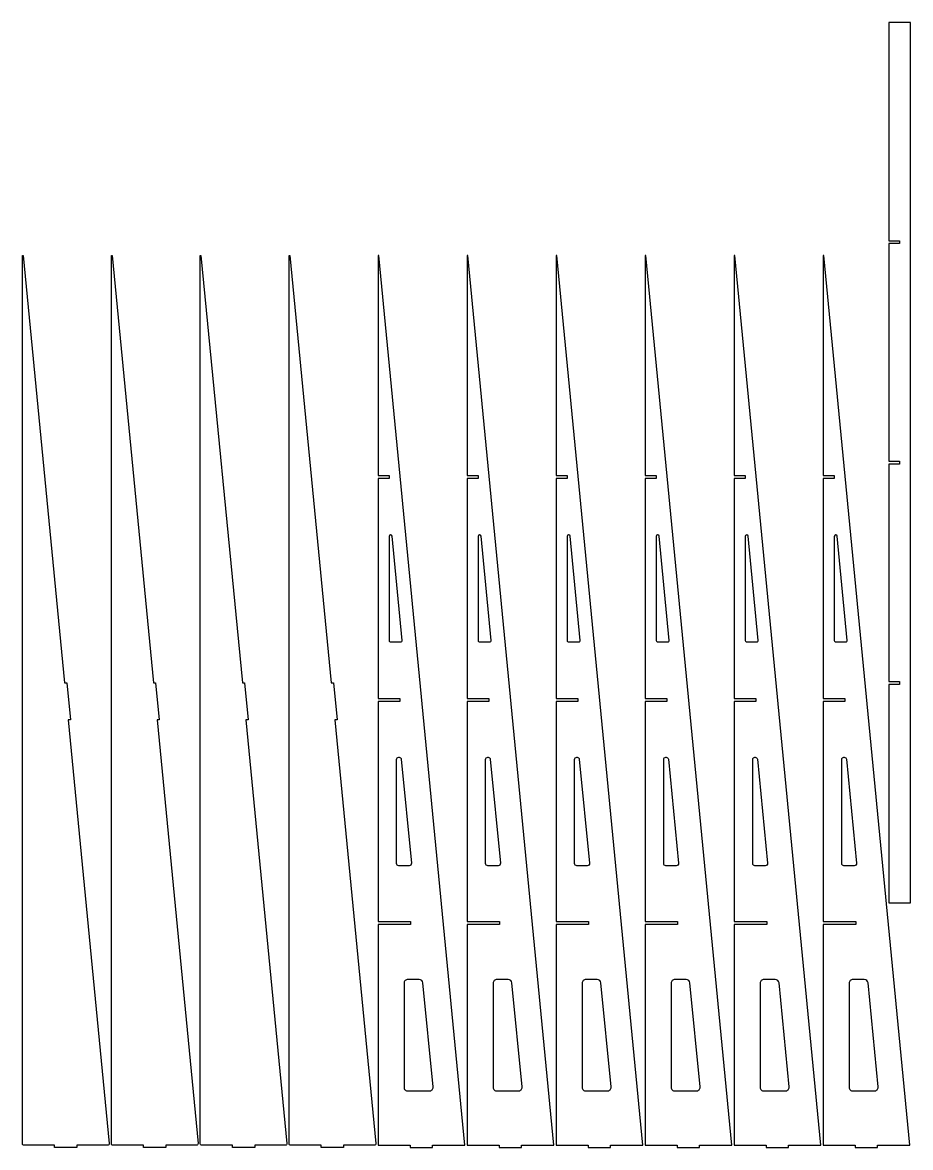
# Model space of a CAD drawing. Extents: x 8873 to 10067, y 14856 to 16369.
import ezdxf

# ---------------------------------------------------------------- set-up
doc = ezdxf.new("R2010")
doc.units = 0

# ---------------------------------------------------------------- blocks, each defined once
blk = doc.blocks.new('Part1314603473')
at = {"layer": '1'}
blk.add_lwpolyline([(1200, 73.2), (1197, 73.2), (1197, 116.7), (0, 0.9), (0, 0), (296, 0), (296, 14.8), (300, 14.8), (300, 0), (596, 0), (596, 29.3), (600, 29.3), (600, 0), (896, 0), (896, 43.8), (900, 43.8), (900, 0), (1197, 0), (1197, 43.2), (1200, 43.2)], close=True, dxfattribs=at)
for points in [[(1124, 69, 0.442754), (1118.5, 74), (978.5, 60.4, 0.386238), (974, 55.4), (974, 40, 0.414214), (979, 35), (1119, 35, 0.414214), (1124, 40)], [(520, 30.5, 0.442754), (517.8, 32.5), (377.8, 19, 0.952902), (378, 15), (518, 15, 0.414214), (520, 17)], [(821, 41.9), (821, 28, -0.414214), (818, 25), (678, 25, -0.414214), (675, 28), (675, 28.3, -0.386238), (677.7, 31.3), (817.7, 44.9, -0.442754)]]:
    blk.add_lwpolyline(points, format="xyb", close=True, dxfattribs=at)
blk = doc.blocks.new('Part877170970')
at = {"layer": '1'}
blk.add_lwpolyline([(1200, 73.2), (1197, 73.2), (1197, 116.7), (0, 0.9), (0, 0), (296, 0), (296, 14.8), (300, 14.8), (300, 0), (596, 0), (596, 29.3), (600, 29.3), (600, 0), (896, 0), (896, 43.8), (900, 43.8), (900, 0), (1197, 0), (1197, 43.2), (1200, 43.2)], close=True, dxfattribs=at)
for points in [[(1124, 69, 0.442754), (1118.5, 74), (978.5, 60.4, 0.386238), (974, 55.4), (974, 40, 0.414214), (979, 35), (1119, 35, 0.414214), (1124, 40)], [(520, 30.5, 0.442754), (517.8, 32.5), (377.8, 19, 0.952902), (378, 15), (518, 15, 0.414214), (520, 17)], [(821, 41.9), (821, 28, -0.414214), (818, 25), (678, 25, -0.414214), (675, 28), (675, 28.3, -0.386238), (677.7, 31.3), (817.7, 44.9, -0.442754)]]:
    blk.add_lwpolyline(points, format="xyb", close=True, dxfattribs=at)
blk = doc.blocks.new('Part1292926852')
at = {"layer": '1'}
blk.add_lwpolyline([(1200, 73.2), (1197, 73.2), (1197, 116.7), (0, 0.9), (0, 0), (296, 0), (296, 14.8), (300, 14.8), (300, 0), (596, 0), (596, 29.3), (600, 29.3), (600, 0), (896, 0), (896, 43.8), (900, 43.8), (900, 0), (1197, 0), (1197, 43.2), (1200, 43.2)], close=True, dxfattribs=at)
for points in [[(1124, 69, 0.442754), (1118.5, 74), (978.5, 60.4, 0.386238), (974, 55.4), (974, 40, 0.414214), (979, 35), (1119, 35, 0.414214), (1124, 40)], [(520, 30.5, 0.442754), (517.8, 32.5), (377.8, 19, 0.952902), (378, 15), (518, 15, 0.414214), (520, 17)], [(821, 41.9), (821, 28, -0.414214), (818, 25), (678, 25, -0.414214), (675, 28), (675, 28.3, -0.386238), (677.7, 31.3), (817.7, 44.9, -0.442754)]]:
    blk.add_lwpolyline(points, format="xyb", close=True, dxfattribs=at)
blk = doc.blocks.new('Part658182553')
at = {"layer": '1'}
blk.add_lwpolyline([(1200, 73.2), (1197, 73.2), (1197, 116.7), (0, 0.9), (0, 0), (296, 0), (296, 14.8), (300, 14.8), (300, 0), (596, 0), (596, 29.3), (600, 29.3), (600, 0), (896, 0), (896, 43.8), (900, 43.8), (900, 0), (1197, 0), (1197, 43.2), (1200, 43.2)], close=True, dxfattribs=at)
for points in [[(1124, 69, 0.442754), (1118.5, 74), (978.5, 60.4, 0.386238), (974, 55.4), (974, 40, 0.414214), (979, 35), (1119, 35, 0.414214), (1124, 40)], [(520, 30.5, 0.442754), (517.8, 32.5), (377.8, 19, 0.952902), (378, 15), (518, 15, 0.414214), (520, 17)], [(821, 41.9), (821, 28, -0.414214), (818, 25), (678, 25, -0.414214), (675, 28), (675, 28.3, -0.386238), (677.7, 31.3), (817.7, 44.9, -0.442754)]]:
    blk.add_lwpolyline(points, format="xyb", close=True, dxfattribs=at)
blk = doc.blocks.new('Part302415359')
at = {"layer": '1'}
blk.add_lwpolyline([(1200, 73.2), (1197, 73.2), (1197, 116.7), (0, 0.9), (0, 0), (296, 0), (296, 14.8), (300, 14.8), (300, 0), (596, 0), (596, 29.3), (600, 29.3), (600, 0), (896, 0), (896, 43.8), (900, 43.8), (900, 0), (1197, 0), (1197, 43.2), (1200, 43.2)], close=True, dxfattribs=at)
for points in [[(1124, 69, 0.442754), (1118.5, 74), (978.5, 60.4, 0.386238), (974, 55.4), (974, 40, 0.414214), (979, 35), (1119, 35, 0.414214), (1124, 40)], [(520, 30.5, 0.442754), (517.8, 32.5), (377.8, 19, 0.952902), (378, 15), (518, 15, 0.414214), (520, 17)], [(821, 41.9), (821, 28, -0.414214), (818, 25), (678, 25, -0.414214), (675, 28), (675, 28.3, -0.386238), (677.7, 31.3), (817.7, 44.9, -0.442754)]]:
    blk.add_lwpolyline(points, format="xyb", close=True, dxfattribs=at)
blk = doc.blocks.new('Part588805632')
at = {"layer": '1'}
blk.add_lwpolyline([(1200, 73.2), (1197, 73.2), (1197, 116.7), (0, 0.9), (0, 0), (296, 0), (296, 14.8), (300, 14.8), (300, 0), (596, 0), (596, 29.3), (600, 29.3), (600, 0), (896, 0), (896, 43.8), (900, 43.8), (900, 0), (1197, 0), (1197, 43.2), (1200, 43.2)], close=True, dxfattribs=at)
for points in [[(1124, 69, 0.442754), (1118.5, 74), (978.5, 60.4, 0.386238), (974, 55.4), (974, 40, 0.414214), (979, 35), (1119, 35, 0.414214), (1124, 40)], [(520, 30.5, 0.442754), (517.8, 32.5), (377.8, 19, 0.952902), (378, 15), (518, 15, 0.414214), (520, 17)], [(821, 41.9), (821, 28, -0.414214), (818, 25), (678, 25, -0.414214), (675, 28), (675, 28.3, -0.386238), (677.7, 31.3), (817.7, 44.9, -0.442754)]]:
    blk.add_lwpolyline(points, format="xyb", close=True, dxfattribs=at)

msp = doc.modelspace()

# ---------------------------------------------------------------- linework, layer by layer
at = {"layer": '1'}
msp.add_lwpolyline([(10037.8, 16369), (10037.8, 16075.5), (10052.4, 16075.5), (10052.4, 16071.5), (10037.8, 16071.5), (10037.8, 15779), (10052.4, 15779), (10052.4, 15775), (10037.8, 15775), (10037.8, 15482.5), (10052.4, 15482.5), (10052.4, 15478.5), (10037.8, 15478.5), (10037.8, 15185), (10067.1, 15185), (10067.1, 16369)], close=True, dxfattribs=at)
for points in [[(8946.3, 14855.7), (8916.3, 14855.7), (8916.3, 14858.7), (8875.1, 14858.7, -0.414214), (8873.1, 14860.7), (8873.1, 16055.7), (8874, 16055.7), (8929.7, 15480.6), (8932.6, 15480.9), (8937.5, 15431.1), (8934.5, 15430.8), (8989.6, 14860.9, -0.442737), (8987.6, 14858.7), (8946.3, 14858.7)], [(9065.8, 14855.7), (9035.8, 14855.7), (9035.8, 14858.7), (8994.6, 14858.7, -0.414214), (8992.6, 14860.7), (8992.6, 16055.7), (8993.5, 16055.7), (9049.2, 15480.6), (9052.1, 15480.9), (9057, 15431.1), (9054, 15430.8), (9109.1, 14860.9, -0.442737), (9107.1, 14858.7), (9065.8, 14858.7)], [(9185.3, 14855.7), (9155.3, 14855.7), (9155.3, 14858.7), (9114.1, 14858.7, -0.414214), (9112.1, 14860.7), (9112.1, 16055.7), (9113, 16055.7), (9168.7, 15480.6), (9171.6, 15480.9), (9176.5, 15431.1), (9173.5, 15430.8), (9228.6, 14860.9, -0.442737), (9226.6, 14858.7), (9185.3, 14858.7)], [(9304.8, 14855.7), (9274.8, 14855.7), (9274.8, 14858.7), (9233.6, 14858.7, -0.414214), (9231.6, 14860.7), (9231.6, 16055.7), (9232.5, 16055.7), (9288.2, 15480.6), (9291.1, 15480.9), (9296, 15431.1), (9293, 15430.8), (9348.1, 14860.9, -0.442737), (9346.1, 14858.7), (9304.8, 14858.7)]]:
    msp.add_lwpolyline(points, format="xyb", close=True, dxfattribs=at)

# ---------------------------------------------------------------- block references
at = {"layer": '1', "rotation": 269.999999977959}
for name, p in [('Part1314603473', (9351.1, 16055.7)), ('Part877170970', (9470.8, 16055.7)), ('Part1292926852', (9590.5, 16055.7)), ('Part658182553', (9710.2, 16055.7)), ('Part302415359', (9829.9, 16055.7)), ('Part588805632', (9949.6, 16055.7))]:
    msp.add_blockref(name, p, dxfattribs=at)

doc.saveas('drawing.dxf')
